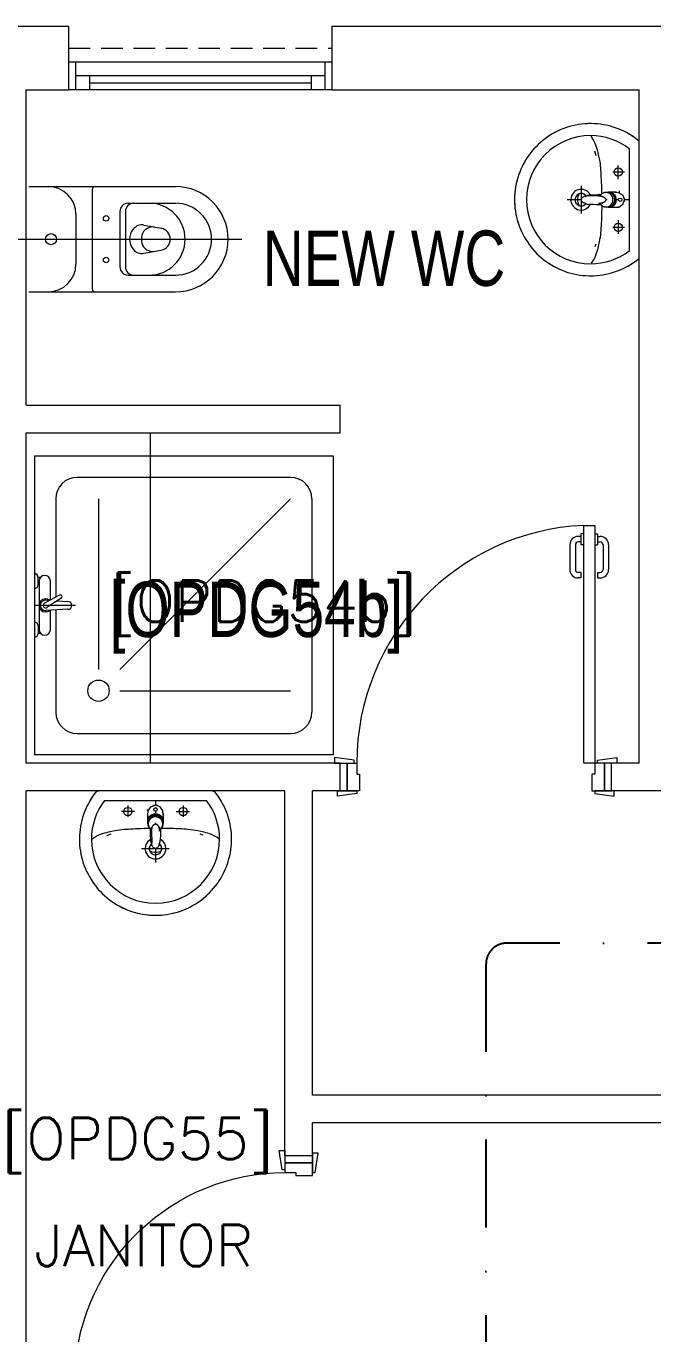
# Model space of a CAD drawing. Header units: inches. Extents: x -246178 to 57169, y -29325 to 19878.
# Drawn here: x 15618 to 17883, y 4076 to 8803 of the extents above; entities that cross this region are included whole.
import ezdxf

# ---------------------------------------------------------------- set-up
doc = ezdxf.new("R2010")
doc.units = ezdxf.units.IN
doc.header["$LTSCALE"] = 25
doc.header["$MEASUREMENT"] = 0
doc.linetypes.add('00-Ground Floor$0$HIDDEN2', pattern=[0.1875, 0.125, -0.0625])
doc.linetypes.add('DASHDOT', pattern=[25.4, 12.7, -6.35, 0, -6.35])
for name, color, linetype, lineweight in [('00-Ground Floor$0$72_EGR_BASE_TEXT', 252, 'Continuous', 5), ('00-Ground Floor$0$Aluminum', 251, 'Continuous', 5), ('00-Ground Floor$0$LOADING', 253, 'Continuous', 5), ('00-Ground Floor$0$P-SANR-FIXT', 6, 'Continuous', 18), ('00-Ground Floor$0$P-SANR-FIXT-1', 6, 'Continuous', 13), ('00-Ground Floor$0$Proj', 251, 'Continuous', 5), ('00-Ground Floor$0$SANIT', 250, 'Continuous', 5), ('00-Ground Floor$0$Walls', 251, 'Continuous', 5), ('00-Ground Floor$0$Wooden Joinery', 251, 'Continuous', 5), ('E-LITE-CLNG-CNDT', 6, 'DASHDOT', 35), ('F-ALRM-CLNG-CNDT', 51, 'DASHDOT', 25)]:
    doc.layers.add(name, color=color, linetype=linetype, lineweight=lineweight)
doc.layers.add('00-Ground Floor$0$Meubles', color=7, linetype='Continuous', lineweight=5, true_color=0xa6b1d3)
doc.styles.add('00-Ground Floor$0$SIMPLEX', font='SIMPLEX.shx', dxfattribs={"height": 150})
doc.styles.add('00-Ground Floor$0$X3G_ENTITY_2587F5', font='swisscl.ttf', dxfattribs={"height": 200})

# ---------------------------------------------------------------- blocks, each defined once
blk = doc.blocks.new('00-Ground Floor$0$A$C72370EFE')
at = {"layer": '00-Ground Floor$0$Wooden Joinery'}
for p, q in [((-0.01, -0.04), (-0.02, -0.04)), ((-0.01, -0.03), (-0.01, -0.07)), ((0, -0.03), (-0.01, -0.03)), ((0.04, -0.03), (0.05, -0.03)), ((0.05, -0.03), (0.05, -0.07)), ((0.05, -0.04), (0.06, -0.04)), ((-0.05, -0.07), (-0.05, -0.16)), ((-0.03, -0.07), (-0.03, -0.16)), ((-0.01, -0.06), (-0.02, -0.06)), ((0, -0.07), (-0.01, -0.07)), ((0.04, -0.07), (0.05, -0.07)), ((0.05, -0.06), (0.06, -0.06)), ((0.07, -0.07), (0.07, -0.16)), ((0.09, -0.07), (0.09, -0.16)), ((-0.01, -0.17), (-0.02, -0.17)), ((-0.01, -0.17), (-0.01, -0.19)), ((0.05, -0.17), (0.06, -0.17)), ((0.05, -0.17), (0.05, -0.19)), ((-0.01, -0.19), (-0.02, -0.19)), ((0.05, -0.19), (0.06, -0.19))]:
    blk.add_line(p, q, dxfattribs=at)
for centre, radius, start, end in [((-0.02, -0.07), 0.03, 90, 180), ((0.06, -0.07), 0.03, 0, 90), ((-0.02, -0.07), 0.01, 90, 180), ((0.06, -0.07), 0.01, 0, 90), ((-0.02, -0.16), 0.03, 180, 270), ((-0.02, -0.16), 0.01, 180, 270), ((0.06, -0.16), 0.01, 270, 0), ((0.06, -0.16), 0.03, 270, 0)]:
    blk.add_arc(centre, radius, start, end, dxfattribs=at)
blk = doc.blocks.new('00-Ground Floor$0$A$C5DAD61B4')
at = {"layer": '00-Ground Floor$0$Wooden Joinery'}
for points in [[(80, 959.1), (80, 969.1), (10, 979.1), (10, 959.1)], [(940, 959.1), (940, 969.1), (1010, 979.1), (1010, 959.1)], [(70, 859.1), (70, 849.1), (0, 839.1), (0, 859.1)], [(120, 859.1), (120, 0), (80, 0), (80, 859.1)], [(950, 859.1), (950, 849.1), (1020, 839.1), (1020, 859.1)]]:
    blk.add_lwpolyline(points, close=True, dxfattribs=at)
for points in [[(45, 859.1), (45, 959.1), (20, 959.1), (20, 859.1), (45, 859.1)], [(45, 859.1), (80, 859.1), (80, 899.1), (90, 899.1), (90, 959.1), (45, 959.1), (45, 859.1)], [(975, 859.1), (940, 859.1), (940, 899.1), (930, 899.1), (930, 959.1), (975, 959.1), (975, 859.1)], [(975, 859.1), (975, 959.1), (1000, 959.1), (1000, 859.1), (975, 859.1)]]:
    blk.add_lwpolyline(points, dxfattribs=at)
blk.add_arc((80, 859.1), 860, 272.666, 0, dxfattribs=at)
at = {"layer": '00-Ground Floor$0$Wooden Joinery', "xscale": 999.9999999998854, "yscale": 999.9999999998854, "zscale": 999.9999999998854, "rotation": 180}
blk.add_blockref('00-Ground Floor$0$A$C72370EFE', (120, 0), dxfattribs=at)
blk = doc.blocks.new('00-Ground Floor$0$A$C5FCA3E6B')
at = {"layer": '00-Ground Floor$0$Wooden Joinery'}
for points in [[(80, 858.9), (80, 868.9), (10, 878.9), (10, 858.9)], [(840, 858.9), (840, 868.9), (910, 878.9), (910, 858.9)], [(70, 758.9), (70, 748.9), (0, 738.9), (0, 758.9)], [(120, 758.9), (120, 0), (80, 0), (80, 758.9)], [(850, 758.9), (850, 748.9), (920, 738.9), (920, 758.9)]]:
    blk.add_lwpolyline(points, close=True, dxfattribs=at)
for points in [[(45, 758.9), (45, 858.9), (20, 858.9), (20, 758.9), (45, 758.9)], [(45, 758.9), (80, 758.9), (80, 798.9), (90, 798.9), (90, 858.9), (45, 858.9), (45, 758.9)], [(875, 758.9), (840, 758.9), (840, 798.9), (830, 798.9), (830, 858.9), (875, 858.9), (875, 758.9)], [(875, 758.9), (875, 858.9), (900, 858.9), (900, 758.9), (875, 758.9)]]:
    blk.add_lwpolyline(points, dxfattribs=at)
blk.add_arc((80, 758.9), 760, 273.0171, 0, dxfattribs=at)
at = {"layer": '00-Ground Floor$0$Wooden Joinery', "xscale": 999.9999999998854, "yscale": 999.9999999998854, "zscale": 999.9999999998854, "rotation": 180}
blk.add_blockref('00-Ground Floor$0$A$C72370EFE', (120, 0), dxfattribs=at)
blk = doc.blocks.new('00-Ground Floor$0$FP_138-161_A_00_GFL_-0_080_Einreichung_Grundrisse_100')
at = {"layer": '00-Ground Floor$0$P-SANR-FIXT'}
blk.add_line((-0.0044, -0.0019), (-0.0045, -0.0021), dxfattribs=at)
at = {"layer": '00-Ground Floor$0$P-SANR-FIXT', "flags": 128}
blk.add_lwpolyline([(-0.0057, -0.0037), (-0.0058, -0.0039), (-0.006, -0.004)], dxfattribs=at)
blk = doc.blocks.new('00-Ground Floor$0$FP_139-161_A_00_GFL_-0_080_Einreichung_Grundrisse_100')
at = {"layer": '00-Ground Floor$0$P-SANR-FIXT'}
blk.add_line((0.0045, -0.0022), (0.0044, -0.002), dxfattribs=at)
at = {"layer": '00-Ground Floor$0$P-SANR-FIXT', "flags": 128}
blk.add_lwpolyline([(0.006, -0.004), (0.0059, -0.0039), (0.0057, -0.0038)], dxfattribs=at)
blk = doc.blocks.new('00-Ground Floor$0$IS_Ceraplus_B8204_BIM_BG _1_ - B8204AA - CERAPLUS single lever basin mixer with pop-up waste-V137-161_A_00_GFL_-0_080_Einreichung_Grundrisse_100')
at = {"layer": '00-Ground Floor$0$P-SANR-FIXT-1'}
h = blk.add_hatch(dxfattribs=at)
h.set_pattern_fill('FP_26', color=256, style=0, pattern_type=2)
h.set_pattern_definition([(225, (0.009, 0), (0.010607, -0.010607), []), (315, (0.009, 0), (0.010607, 0.010607), [])])
h.paths.add_polyline_path([(0.0056, -0.002), (0.0058, -0.0024), (0.0058, -0.0021)])
h.paths.add_polyline_path([(0.007, -0.0039), (0.0088, -0.0045), (0.0084, -0.0043)])
at = {"layer": '00-Ground Floor$0$LOADING'}
for p, q in [((-0.028, 0), (-0.028, -0.0281)), ((-0.0274, -0.0337), (-0.0271, -0.0392)), ((-0.0262, -0.0282), (-0.0263, -0.0287)), ((0.0263, -0.0287), (0.0262, -0.0282)), ((0.0262, -0.0293), (0.0263, -0.0287)), ((0.0271, -0.0392), (0.0274, -0.0337)), ((0.028, -0.0281), (0.028, 0)), ((-0.0137, -0.0512), (-0.0129, -0.0517)), ((0.0124, -0.052), (0.0133, -0.0515)), ((0.014, -0.0647), (0.0133, -0.1077)), ((0.0185, -0.0618), (0.019, -0.0539)), ((0.019, -0.0539), (0.0188, -0.0561))]:
    blk.add_line(p, q, dxfattribs=at)
at = {"layer": '00-Ground Floor$0$LOADING', "flags": 128}
for points in [[(-0.0272, -0.0069), (-0.0266, 0.009), (-0.0165, 0.0236), (0, 0.0291)], [(0.0272, -0.0069), (0.0266, 0.009), (0.0165, 0.0236), (0, 0.0291)], [(-0.0271, -0.0393), (-0.027, -0.0403), (-0.0269, -0.0414), (-0.0267, -0.0424), (-0.0265, -0.0434), (-0.0262, -0.0444), (-0.0259, -0.0454), (-0.0255, -0.0464), (-0.0252, -0.0474), (-0.0247, -0.0484), (-0.0243, -0.0493), (-0.0238, -0.0502), (-0.0232, -0.0511), (-0.0226, -0.052), (-0.022, -0.0529), (-0.0214, -0.0537), (-0.0207, -0.0545), (-0.0199, -0.0553), (-0.0192, -0.0561), (-0.0184, -0.0568), (-0.0176, -0.0575), (-0.0173, -0.0577)], [(-0.0176, -0.0568), (-0.0224, -0.0513), (-0.0254, -0.0448), (-0.0264, -0.0376), (-0.0253, -0.0305), (-0.0222, -0.024), (-0.0172, -0.0186), (-0.0109, -0.0147), (-0.0037, -0.0127), (0.0037, -0.0127), (0.0109, -0.0147), (0.0172, -0.0186), (0.0222, -0.024), (0.0253, -0.0305), (0.0264, -0.0376), (0.0254, -0.0448), (0.0224, -0.0513), (0.0176, -0.0568)], [(0.0173, -0.0577), (0.0181, -0.057), (0.0189, -0.0563), (0.0197, -0.0556), (0.0204, -0.0548), (0.0211, -0.054), (0.0218, -0.0532), (0.0224, -0.0523), (0.023, -0.0514), (0.0236, -0.0505), (0.0241, -0.0496), (0.0246, -0.0487), (0.025, -0.0477), (0.0254, -0.0467), (0.0258, -0.0458), (0.0261, -0.0448), (0.0264, -0.0437), (0.0266, -0.0427), (0.0268, -0.0417), (0.027, -0.0407), (0.0271, -0.0396), (0.0271, -0.0393)], [(-0.019, -0.0539), (-0.0185, -0.0615), (-0.0185, -0.0618)], [(-0.0181, -0.0728), (-0.0177, -0.083), (-0.0172, -0.0938)], [(-0.0162, -0.0579), (-0.0156, -0.058), (-0.0151, -0.0581), (-0.0146, -0.0583), (-0.0142, -0.0586), (-0.0139, -0.0588), (-0.0138, -0.0591)], [(-0.0138, -0.0591), (-0.0139, -0.0612), (-0.014, -0.0633)], [(0.0138, -0.0591), (0.0139, -0.0588), (0.0142, -0.0586), (0.0146, -0.0583), (0.0151, -0.0581), (0.0156, -0.058), (0.0162, -0.0579)], [(0.014, -0.0633), (0.0139, -0.0612), (0.0138, -0.0591)], [(0.0171, -0.0578), (0.0174, -0.0575), (0.0176, -0.0568)], [(0.0172, -0.0938), (0.0177, -0.083), (0.0181, -0.0728)], [(0.0184, -0.0651), (0.0184, -0.0652), (0.0184, -0.0652), (0.0184, -0.0652), (0.0184, -0.0654), (0.0184, -0.0655)], [(-0.0129, -0.1142), (-0.0124, -0.1161), (-0.0118, -0.1179), (-0.0109, -0.1197), (-0.0098, -0.1214), (-0.0084, -0.123), (-0.0067, -0.1244), (-0.0047, -0.1255), (-0.0025, -0.1263), (0, -0.1266)], [(0, -0.1266), (0.0025, -0.1263), (0.0047, -0.1255), (0.0067, -0.1244), (0.0084, -0.123), (0.0098, -0.1214), (0.0109, -0.1197), (0.0118, -0.1179), (0.0124, -0.1161), (0.0129, -0.1142)]]:
    blk.add_lwpolyline(points, dxfattribs=at)
at = {"layer": '00-Ground Floor$0$LOADING'}
for centre, radius, start, end in [((0, 0.0135), 0.00603, 0, 180), ((0, 0.0135), 0.00603, 180, 0), ((-0.009, 0), 0.005, 300, 315), ((0.009, 0), 0.005, 225, 240)]:
    blk.add_arc(centre, radius, start, end, dxfattribs=at)
for centre, major_axis, start_param, end_param in [((0, -0.0281), (-0.028, 0), 4.712389, 6.47291), ((0, -0.0321), (0.0275, 0), 3.141823, 3.202701), ((0, -0.0321), (0.0275, 0), 3.239313, 3.439417), ((0, -0.0281), (0.028, 0), 3.371221, 3.483334), ((0, -0.0287), (0.0267, 0), 1.570796, 3.036556), ((0, -0.0287), (0.0263, 0), 2.625648, 2.791756), ((0, -0.0287), (-0.0263, 0), 4.712389, 5.759587), ((0, -0.0281), (0.028, 0), 6.093357, 7.853982), ((0, -0.0287), (0.0267, 0), 0.105099, 1.570796), ((0, -0.0287), (0.0262, 0), 0.523599, 1.570796), ((0, -0.0287), (0.0262, 0), 0.349919, 0.515945), ((0, -0.0287), (0.0267, 0), 6.059374, 6.108652), ((0, -0.0321), (0.0275, 0), 5.985527, 6.185455), ((0, -0.0281), (0.028, 0), 5.94107, 6.05344), ((0, -0.0321), (0.0275, 0), 6.222066, 6.282955), ((0, -0.0312), (0.0248, 0), 4.111947, 4.191073), ((0, -0.0281), (0.028, 0), 4.202431, 4.259552), ((0, -0.0287), (0.0263, 0), 4.169225, 4.2325), ((0, -0.0281), (0.028, 0), 5.172057, 5.222265)]:
    blk.add_ellipse(centre, major_axis=major_axis, ratio=0.961262, start_param=start_param, end_param=end_param, dxfattribs=at)
for points, knots in [([(-0.0215, -0.0162), (-0.0216, -0.0163), (-0.0219, -0.0167), (-0.0227, -0.0177), (-0.0238, -0.0192), (-0.0249, -0.0211), (-0.0258, -0.0231), (-0.0266, -0.0253), (-0.0273, -0.0282), (-0.0275, -0.0305), (-0.0275, -0.0321)], [0.7859035, 0.7859035, 0.7859035, 0.7859035, 0.7916667, 0.8055556, 0.8333333, 0.8611111, 0.8888889, 0.9166667, 0.9444444, 1, 1, 1, 1]), ([(0.021, -0.0157), (0.0208, -0.0154), (0.0203, -0.0149), (0.0192, -0.0139), (0.0177, -0.0127), (0.0161, -0.0117), (0.0148, -0.0109), (0.0138, -0.0104), (0.0127, -0.0099), (0.0113, -0.0093), (0.0087, -0.0084), (0.0048, -0.0075), (0, -0.0071), (-0.0048, -0.0075), (-0.0087, -0.0084), (-0.0113, -0.0093), (-0.0127, -0.0099), (-0.0138, -0.0104), (-0.0148, -0.0109), (-0.0161, -0.0117), (-0.0177, -0.0127), (-0.0191, -0.0139), (-0.0202, -0.0149), (-0.0208, -0.0154), (-0.021, -0.0157)], [0.2222222, 0.2222222, 0.2222222, 0.2222222, 0.2361111, 0.25, 0.2777778, 0.3055556, 0.3194444, 0.3333333, 0.3472222, 0.3611111, 0.3888889, 0.4444444, 0.5, 0.5555556, 0.6111111, 0.6388889, 0.6527778, 0.6666667, 0.6805556, 0.6944444, 0.7222222, 0.75, 0.7638889, 0.7777778, 0.7777778, 0.7777778, 0.7777778]), ([(0, -0.0378), (-0.0005, -0.038), (-0.0012, -0.0384), (-0.0021, -0.0389), (-0.0028, -0.0393), (-0.0035, -0.0397), (-0.0042, -0.04), (-0.0049, -0.0405), (-0.0055, -0.0409), (-0.0061, -0.0414), (-0.0067, -0.0419), (-0.0072, -0.0424), (-0.0078, -0.0429), (-0.0083, -0.0435), (-0.0088, -0.0441), (-0.0092, -0.0446), (-0.0096, -0.0452), (-0.01, -0.0459), (-0.0103, -0.0466), (-0.0105, -0.0472), (-0.0107, -0.0477), (-0.0108, -0.0481), (-0.0109, -0.0484), (-0.0111, -0.0489), (-0.0114, -0.0497), (-0.0118, -0.0509), (-0.0122, -0.0521), (-0.0124, -0.053), (-0.0126, -0.0537), (-0.0128, -0.0544), (-0.0129, -0.0552), (-0.0131, -0.0559), (-0.0132, -0.0566), (-0.0134, -0.0572), (-0.0136, -0.0581), (-0.0137, -0.0587), (-0.0138, -0.0591)], [0, 0, 0, 0, 0.055556, 0.083333, 0.111111, 0.138889, 0.166667, 0.194444, 0.222222, 0.25, 0.277778, 0.305556, 0.333333, 0.361111, 0.388889, 0.416667, 0.444444, 0.472222, 0.5, 0.527778, 0.541667, 0.555556, 0.569444, 0.583333, 0.611111, 0.666667, 0.722222, 0.75, 0.777778, 0.805556, 0.833333, 0.861111, 0.888889, 0.916667, 0.944444, 1, 1, 1, 1]), ([(0, -0.0357), (-0.0006, -0.0357), (-0.0013, -0.0357), (-0.002, -0.0357), (-0.0022, -0.0357)], [0, 0, 0, 0, 0.1, 0.1298359, 0.1298359, 0.1298359, 0.1298359]), ([(0.0022, -0.0357), (0.002, -0.0357), (0.0013, -0.0357), (0.0006, -0.0357), (0, -0.0357)], [0.8701578, 0.8701578, 0.8701578, 0.8701578, 0.9, 1, 1, 1, 1]), ([(0.0138, -0.0591), (0.0137, -0.0587), (0.0136, -0.0581), (0.0134, -0.0572), (0.0132, -0.0566), (0.0131, -0.0559), (0.0129, -0.0552), (0.0128, -0.0544), (0.0126, -0.0537), (0.0124, -0.053), (0.0122, -0.0521), (0.0118, -0.0509), (0.0114, -0.0497), (0.0111, -0.0489), (0.0109, -0.0484), (0.0108, -0.0481), (0.0107, -0.0477), (0.0105, -0.0472), (0.0103, -0.0466), (0.01, -0.0459), (0.0096, -0.0452), (0.0092, -0.0446), (0.0088, -0.0441), (0.0083, -0.0435), (0.0078, -0.0429), (0.0072, -0.0424), (0.0067, -0.0419), (0.0061, -0.0414), (0.0055, -0.0409), (0.0049, -0.0405), (0.0042, -0.04), (0.0035, -0.0397), (0.0028, -0.0393), (0.0021, -0.0389), (0.0012, -0.0384), (0.0005, -0.038), (0, -0.0378)], [0, 0, 0, 0, 0.055556, 0.083333, 0.111111, 0.138889, 0.166667, 0.194444, 0.222222, 0.25, 0.277778, 0.333333, 0.388889, 0.416667, 0.430556, 0.444444, 0.458333, 0.472222, 0.5, 0.527778, 0.555556, 0.583333, 0.611111, 0.638889, 0.666667, 0.694444, 0.722222, 0.75, 0.777778, 0.805556, 0.833333, 0.861111, 0.888889, 0.916667, 0.944444, 1, 1, 1, 1]), ([(0.0275, -0.0321), (0.0275, -0.0305), (0.0273, -0.0282), (0.0266, -0.0253), (0.0258, -0.0231), (0.0249, -0.0211), (0.0238, -0.0192), (0.0227, -0.0177), (0.0219, -0.0167), (0.0216, -0.0163), (0.0215, -0.0162)], [0, 0, 0, 0, 0.0555556, 0.0833333, 0.1111111, 0.1388889, 0.1666667, 0.1944444, 0.2083333, 0.2142181, 0.2142181, 0.2142181, 0.2142181]), ([(-0.0188, -0.0538), (-0.0188, -0.0547), (-0.0186, -0.0582), (-0.0185, -0.0619), (-0.0184, -0.0646)], [0.6724021, 0.6724021, 0.6724021, 0.6724021, 0.75, 1, 1, 1, 1]), ([(-0.0162, -0.0579), (-0.0162, -0.0578), (-0.0163, -0.0578), (-0.0165, -0.0577), (-0.0166, -0.0575), (-0.0167, -0.0574), (-0.0169, -0.0573), (-0.017, -0.0572), (-0.0172, -0.0571), (-0.0173, -0.057), (-0.0175, -0.0569), (-0.0176, -0.0568)], [0, 0, 0, 0, 0.1, 0.2, 0.3, 0.4, 0.5, 0.6, 0.7, 0.8, 1, 1, 1, 1]), ([(-0.0148, -0.0587), (-0.015, -0.0586), (-0.0159, -0.0583), (-0.0167, -0.058), (-0.0172, -0.0578)], [0.8, 0.8, 0.8, 0.8, 0.85, 1, 1, 1, 1]), ([(0.0141, -0.0613), (0.0141, -0.0611), (0.0143, -0.0608), (0.0145, -0.0604), (0.0148, -0.06), (0.0151, -0.0596), (0.0153, -0.0594), (0.0155, -0.0592), (0.0156, -0.059), (0.0158, -0.0588), (0.016, -0.0587), (0.0163, -0.0585), (0.0165, -0.0583), (0.0166, -0.0582)], [0.3333333, 0.3333333, 0.3333333, 0.3333333, 0.4166667, 0.5, 0.5833333, 0.6666667, 0.7083333, 0.75, 0.7916667, 0.8333333, 0.875, 0.9166667, 1, 1, 1, 1]), ([(0.0176, -0.0568), (0.0175, -0.0569), (0.0173, -0.057), (0.0172, -0.0571), (0.017, -0.0572), (0.0169, -0.0573), (0.0167, -0.0574), (0.0166, -0.0575), (0.0165, -0.0577), (0.0163, -0.0578), (0.0162, -0.0578), (0.0162, -0.0579)], [0, 0, 0, 0, 0.2, 0.3, 0.4, 0.5, 0.6, 0.7, 0.8, 0.9, 1, 1, 1, 1]), ([(0.0184, -0.0646), (0.0185, -0.0619), (0.0186, -0.0582), (0.0188, -0.0547), (0.0188, -0.0538)], [0, 0, 0, 0, 0.25, 0.3275586, 0.3275586, 0.3275586, 0.3275586]), ([(-0.0131, -0.1116), (-0.0132, -0.1115), (-0.0135, -0.1109), (-0.0141, -0.1099), (-0.0147, -0.1086), (-0.0153, -0.1072), (-0.0159, -0.1053), (-0.0167, -0.1021), (-0.0171, -0.0992), (-0.0171, -0.0973)], [0.4856715, 0.4856715, 0.4856715, 0.4856715, 0.5, 0.55, 0.6, 0.65, 0.7, 0.8, 1, 1, 1, 1]), ([(-0.0132, -0.1091), (-0.0132, -0.1096), (-0.0132, -0.1103), (-0.0132, -0.1111), (-0.0132, -0.1115), (-0.0132, -0.1118), (-0.0131, -0.1122), (-0.0131, -0.1125), (-0.0131, -0.1128), (-0.0131, -0.1131), (-0.013, -0.1134), (-0.013, -0.1138), (-0.0129, -0.1141), (-0.0129, -0.1142)], [0.2, 0.2, 0.2, 0.2, 0.4, 0.5, 0.55, 0.6, 0.65, 0.7, 0.75, 0.8, 0.85, 0.9, 1, 1, 1, 1]), ([(0.0129, -0.1142), (0.0129, -0.1141), (0.013, -0.1138), (0.013, -0.1134), (0.0131, -0.1131), (0.0131, -0.1128), (0.0131, -0.1125), (0.0131, -0.1122), (0.0132, -0.1118), (0.0132, -0.1115), (0.0132, -0.1111), (0.0132, -0.1103), (0.0132, -0.1096), (0.0132, -0.1091)], [0, 0, 0, 0, 0.1, 0.15, 0.2, 0.25, 0.3, 0.35, 0.4, 0.45, 0.5, 0.6, 0.8, 0.8, 0.8, 0.8]), ([(0.0131, -0.1116), (0.0133, -0.1113), (0.0137, -0.1106), (0.0142, -0.1096), (0.0147, -0.1084), (0.0153, -0.1072), (0.0159, -0.1053), (0.0167, -0.1021), (0.0171, -0.0992), (0.0171, -0.0973)], [-0.5143371, -0.5143371, -0.5143371, -0.5143371, -0.475, -0.4375, -0.4, -0.35, -0.3, -0.2, 0, 0, 0, 0])]:
    blk.add_open_spline(points, degree=3, knots=knots, dxfattribs=at)
for points in [[(-0.0184, -0.0646), (-0.0183, -0.0659), (-0.0182, -0.0684), (-0.0181, -0.0709), (-0.0181, -0.0721)], [(-0.0172, -0.0578), (-0.0171, -0.0578), (-0.0169, -0.058), (-0.0167, -0.0581), (-0.0166, -0.0582)], [(-0.0172, -0.0938), (-0.0172, -0.0944), (-0.0172, -0.0956), (-0.0171, -0.0967), (-0.0171, -0.0973)], [(-0.0162, -0.0579), (-0.0162, -0.0579), (-0.0164, -0.0581), (-0.0165, -0.0582), (-0.0166, -0.0583), (-0.0166, -0.0582), (-0.0166, -0.0582)], [(-0.0166, -0.0582), (-0.0163, -0.0585), (-0.0156, -0.059), (-0.0148, -0.0599), (-0.0142, -0.0609), (-0.0139, -0.0617), (-0.0138, -0.0621)], [(-0.014, -0.0633), (-0.014, -0.0633), (-0.014, -0.0633), (-0.014, -0.0633)], [(-0.014, -0.0646), (-0.014, -0.0644), (-0.014, -0.064), (-0.014, -0.0635), (-0.014, -0.0633)], [(0.014, -0.0633), (0.014, -0.0633), (0.014, -0.0633), (0.014, -0.0633)], [(0.014, -0.0633), (0.014, -0.0635), (0.014, -0.064), (0.014, -0.0644), (0.014, -0.0647)], [(0.0172, -0.0578), (0.0168, -0.0579), (0.0158, -0.0583), (0.0147, -0.0587), (0.0141, -0.059)], [(0.0166, -0.0582), (0.0166, -0.0582), (0.0166, -0.0583), (0.0165, -0.0582), (0.0164, -0.0581), (0.0162, -0.0579), (0.0162, -0.0579)], [(0.0166, -0.0582), (0.0167, -0.0582), (0.0168, -0.0581), (0.0169, -0.058), (0.0169, -0.058)], [(0.0169, -0.058), (0.017, -0.0579), (0.0171, -0.0579), (0.0171, -0.0578)], [(0.0171, -0.0973), (0.0171, -0.0967), (0.0172, -0.0956), (0.0172, -0.0944), (0.0172, -0.0938)], [(0.0181, -0.0721), (0.0181, -0.0709), (0.0182, -0.0684), (0.0183, -0.0659), (0.0184, -0.0646)]]:
    blk.add_open_spline(points, degree=3, dxfattribs=at)
for name in ['00-Ground Floor$0$FP_138-161_A_00_GFL_-0_080_Einreichung_Grundrisse_100', '00-Ground Floor$0$FP_139-161_A_00_GFL_-0_080_Einreichung_Grundrisse_100']:
    blk.add_blockref(name, (0, 0), dxfattribs=at)
blk = doc.blocks.new('00-Ground Floor$0$_100_WB_KER_REN_55x45x18 - _100_WB_KER_REN_55x45x18-V63-161_A_00_GFL_-0_080_Einreichung_Grundrisse_100')
at = {"layer": '00-Ground Floor$0$LOADING'}
for p, q in [((-0.2075, 0.225), (-0.2075, 0.2227)), ((0.2074, 0.225), (-0.2074, 0.225)), ((-0.1855, 0.1899), (0.1855, 0.1899)), ((0, 0.1899), (0, 0.1724)), ((0.2075, 0.2227), (0.2075, 0.225)), ((-0.0744, 0.15), (-0.1234, 0.15)), ((-0.1, 0.172), (-0.1, 0.1303)), ((-0.0259, 0.155), (-0.0315, 0.155)), ((0, 0.1656), (0, 0.1628)), ((0, 0.1509), (0, 0.1454)), ((0, 0.1422), (0, 0.1399)), ((0.026, 0.155), (0.0248, 0.155)), ((0.0744, 0.15), (0.1234, 0.15)), ((0.1, 0.172), (0.1, 0.1303)), ((-0.1763, 0.0637), (-0.1598, 0.0692)), ((0.1605, 0.0691), (0.1707, 0.0656)), ((-0.05, 0.0161), (0.05, 0.0161)), ((0, 0.0168), (0, -0.0348))]:
    blk.add_line(p, q, dxfattribs=at)
at = {"layer": '00-Ground Floor$0$LOADING', "flags": 128}
for points in [[(-0.2121, 0.225), (-0.219, 0.2164), (-0.2254, 0.2075), (-0.2316, 0.1983), (-0.2373, 0.189), (-0.2427, 0.1794), (-0.2476, 0.1696), (-0.2522, 0.1596), (-0.2564, 0.1494), (-0.2602, 0.1391), (-0.2635, 0.1286), (-0.2665, 0.118), (-0.269, 0.1073), (-0.271, 0.0965), (-0.2727, 0.0856), (-0.2739, 0.0747), (-0.2747, 0.0637), (-0.275, 0.0527), (-0.275, 0.05)], [(0.275, 0.05), (0.2748, 0.061), (0.2741, 0.072), (0.273, 0.0829), (0.2715, 0.0938), (0.2695, 0.1046), (0.2671, 0.1154), (0.2643, 0.126), (0.261, 0.1365), (0.2574, 0.1469), (0.2533, 0.1571), (0.2488, 0.1671), (0.2439, 0.177), (0.2387, 0.1866), (0.233, 0.1961), (0.227, 0.2053), (0.2206, 0.2142), (0.2138, 0.2229), (0.2121, 0.225)], [(-0.275, 0.05), (-0.2748, 0.039), (-0.2741, 0.028), (-0.273, 0.0171), (-0.2715, 0.0062), (-0.2695, -0.0046), (-0.2671, -0.0154), (-0.2643, -0.026), (-0.261, -0.0365), (-0.2574, -0.0469), (-0.2533, -0.0571), (-0.2488, -0.0671), (-0.2439, -0.077), (-0.2387, -0.0866), (-0.233, -0.0961), (-0.227, -0.1053), (-0.2206, -0.1142), (-0.2138, -0.1229), (-0.2067, -0.1313), (-0.1993, -0.1395), (-0.1916, -0.1473), (-0.1836, -0.1548), (-0.1752, -0.162), (-0.1666, -0.1688), (-0.1577, -0.1753), (-0.1486, -0.1814), (-0.1392, -0.1872), (-0.1296, -0.1925), (-0.1198, -0.1975), (-0.1098, -0.2021), (-0.0996, -0.2063), (-0.0893, -0.2101), (-0.0788, -0.2135), (-0.0682, -0.2164), (-0.0575, -0.2189), (-0.0467, -0.221), (-0.0359, -0.2227), (-0.0249, -0.2239), (-0.014, -0.2246), (-0.003, -0.225), (0.008, -0.2249), (0.019, -0.2243), (0.03, -0.2234), (0.0409, -0.2219), (0.0517, -0.2201), (0.0625, -0.2178), (0.0731, -0.2151), (0.0837, -0.212), (0.0941, -0.2084), (0.1043, -0.2044), (0.1144, -0.2001), (0.1243, -0.1953), (0.1341, -0.1901), (0.1436, -0.1846), (0.1528, -0.1786), (0.1618, -0.1723), (0.1706, -0.1657), (0.1791, -0.1587), (0.1873, -0.1514), (0.1952, -0.1437), (0.2028, -0.1358), (0.21, -0.1275), (0.217, -0.119), (0.2236, -0.1101), (0.2298, -0.1011), (0.2356, -0.0918), (0.2411, -0.0822), (0.2462, -0.0725), (0.2509, -0.0625), (0.2552, -0.0524), (0.2591, -0.0421), (0.2626, -0.0317), (0.2656, -0.0211), (0.2683, -0.0104), (0.2705, 0.0003), (0.2722, 0.0112), (0.2736, 0.0221), (0.2745, 0.0331), (0.2749, 0.0441), (0.275, 0.05)]]:
    blk.add_lwpolyline(points, dxfattribs=at)
at = {"layer": '00-Ground Floor$0$LOADING'}
for centre in [(-0.1, 0.15), (0.1, 0.15)]:
    blk.add_circle(centre, 0.015, dxfattribs=at)
for centre, radius, start, end in [((0, 0.05), 0.275, 145.9324, 150.3591), ((0, 0.05), 0.2315, 142.8209, 180), ((0, 0.05), 0.275, 140.4788, 141.2381), ((0, 0.05), 0.2315, 0, 37.1791), ((0, 0.05), 0.275, 38.7619, 39.5212), ((0, 0.05), 0.275, 29.6409, 34.0676), ((0, 0.155), 0.0175, 54.0899, 125.9101), ((0, 0.155), 0.0175, 68.869, 83.8798), ((0, 0.155), 0.0175, 251.9463, 258.2346), ((0, 0.05), 0.275, 180, 183.6225), ((0, 0.05), 0.2315, 180, 0), ((0, 0.0161), 0.0375, 117.1305, 0), ((0, 0.0161), 0.0375, 0, 61.4146), ((0, 0.0161), 0.0225, 129.5025, 0), ((0, 0.0161), 0.0225, 180, 193.3417), ((0, 0.0161), 0.0225, 197.0466, 201.508), ((0, 0.0161), 0.0225, 156.725, 162.0134), ((0, 0.05), 0.047, 243.4433, 296.5567), ((0, 0.0161), 0.0225, 138.0808, 143.3939), ((0, 0.0161), 0.0225, 0, 51.4286), ((0, 0.0161), 0.0225, 36.616, 41.9265), ((0, 0.0161), 0.0225, 17.9887, 23.276), ((0, 0.0161), 0.0225, 338.492, 342.9534), ((0, 0.0161), 0.0225, 346.6583, 0), ((0, 0.05), 0.275, 240, 245.6589), ((0, 0.05), 0.275, 307.6689, 312), ((0, 0.05), 0.275, 252, 257.5535), ((0, 0.05), 0.275, 264, 276), ((0, 0.05), 0.275, 282.9241, 288)]:
    blk.add_arc(centre, radius, start, end, dxfattribs=at)
for points, knots in [([(-0.2074, 0.225), (-0.2078, 0.225), (-0.2086, 0.225), (-0.2095, 0.225), (-0.2102, 0.225), (-0.2106, 0.225), (-0.2109, 0.225), (-0.2111, 0.225), (-0.2114, 0.225), (-0.2116, 0.225), (-0.2118, 0.225), (-0.2119, 0.225), (-0.2119, 0.225)], [-1, -1, -1, -1, -0.8333333, -0.6666667, -0.5833333, -0.5, -0.4583333, -0.4166667, -0.3333333, -0.2916667, -0.25, -0.1666667, -0.1666667, -0.1666667, -0.1666667]), ([(0.2119, 0.225), (0.2119, 0.225), (0.2118, 0.225), (0.2116, 0.225), (0.2114, 0.225), (0.2111, 0.225), (0.2109, 0.225), (0.2106, 0.225), (0.2102, 0.225), (0.2095, 0.225), (0.2086, 0.225), (0.2078, 0.225), (0.2074, 0.225)], [-0.8333333, -0.8333333, -0.8333333, -0.8333333, -0.75, -0.7083333, -0.6666667, -0.5833333, -0.5416667, -0.5, -0.4166667, -0.3333333, -0.1666667, 0, 0, 0, 0]), ([(-0.0037, 0.1721), (-0.0046, 0.1719), (-0.0064, 0.1714), (-0.0081, 0.1705), (-0.009, 0.17)], [0.5653198, 0.5653198, 0.5653198, 0.5653198, 0.6111111, 0.6666667, 0.6666667, 0.6666667, 0.6666667]), ([(0.009, 0.17), (0.0086, 0.1703), (0.0077, 0.1708), (0.0059, 0.1715), (0.0046, 0.1719), (0.0037, 0.1721)], [0.3333333, 0.3333333, 0.3333333, 0.3333333, 0.3611111, 0.3888889, 0.4346482, 0.4346482, 0.4346482, 0.4346482]), ([(-0.2294, 0.0509), (-0.2103, 0.066), (-0.1431, 0.0839), (-0.1084, 0.0863), (-0.0496, 0.0893), (-0.0206, 0.0899)], [0.0392191, 0.0392191, 0.0392191, 0.0392191, 0.1715289, 0.4228457, 0.6475389, 0.6475389, 0.6475389, 0.6475389]), ([(0.0209, 0.0903), (0.0512, 0.0901), (0.1113, 0.0879), (0.1514, 0.0828), (0.2115, 0.0665), (0.2292, 0.052)], [0.7533082, 0.7533082, 0.7533082, 0.7533082, 0.9865548, 1.235629, 1.3638988, 1.3638988, 1.3638988, 1.3638988]), ([(-0.0141, 0.0337), (-0.0162, 0.0319), (-0.0207, 0.0267), (-0.0225, 0.02), (-0.0225, 0.0161)], [0.7144203, 0.7144203, 0.7144203, 0.7144203, 0.8333333, 1, 1, 1, 1]), ([(0.0225, 0.0161), (0.0225, 0.0187), (0.0216, 0.0239), (0.0182, 0.0298), (0.0152, 0.0327), (0.0141, 0.0337)], [0, 0, 0, 0, 0.1111111, 0.2222222, 0.285568, 0.285568, 0.285568, 0.285568])]:
    blk.add_open_spline(points, degree=3, knots=knots, dxfattribs=at)
for points in [[(-0.2075, 0.2227), (-0.2075, 0.2231), (-0.2075, 0.2235), (-0.2075, 0.2239)], [(-0.1852, 0.1899), (-0.1853, 0.1899), (-0.1854, 0.1899), (-0.1855, 0.1899)], [(0.1855, 0.1899), (0.1854, 0.1899), (0.1853, 0.1899), (0.1852, 0.1899)], [(0.2075, 0.2239), (0.2075, 0.2235), (0.2075, 0.2231), (0.2075, 0.2227)], [(-0.0009, 0.1725), (-0.0013, 0.1725), (-0.0018, 0.1724), (-0.0022, 0.1724)], [(0.0022, 0.1724), (0.0018, 0.1724), (0.0013, 0.1725), (0.0009, 0.1725)], [(-0.0225, 0.0161), (-0.0225, 0.0147), (-0.0222, 0.012), (-0.0215, 0.0093), (-0.021, 0.008)], [(0.021, 0.008), (0.0215, 0.0093), (0.0222, 0.012), (0.0225, 0.0147), (0.0225, 0.0161)]]:
    blk.add_open_spline(points, degree=3, dxfattribs=at)
at = {"layer": '00-Ground Floor$0$LOADING', "xscale": -1, "rotation": 5.088887490341627e-12}
blk.add_blockref('00-Ground Floor$0$IS_Ceraplus_B8204_BIM_BG _1_ - B8204AA - CERAPLUS single lever basin mixer with pop-up waste-V137-161_A_00_GFL_-0_080_Einreichung_Grundrisse_100', (0, 0.1434), dxfattribs=at)
blk = doc.blocks.new('00-Ground Floor')
at = {"layer": '00-Ground Floor$0$Aluminum'}
for p, q in [((16722.8, 8672.6, 0), (15771.5, 8672.6, 0)), ((15796.5, 8672.6, 0), (15796.5, 8572.6, 0)), ((16697.8, 8672.6, 0), (16697.8, 8572.6, 0)), ((16697.8, 8622.6, 0), (15796.5, 8622.6, 0)), ((15846.5, 8622.6, 0), (15846.5, 8572.6, 0)), ((16647.8, 8622.6, 0), (16647.8, 8572.6, 0)), ((16722.8, 8572.6, 0), (15771.5, 8572.6, 0)), ((15846.5, 8597.6, 0), (16647.8, 8597.6, 0))]:
    blk.add_line(p, q, dxfattribs=at)
at = {"layer": '00-Ground Floor$0$LOADING'}
for p, q in [((17832.9, 7967.9, 0), (17832.9, 8382.8, 0)), ((17671.7, 8351.6, 0), (17677.2, 8335.1, 0)), ((17797.8, 8360.9, 0), (17797.8, 7989.8, 0)), ((17779.9, 8275.3, 0), (17738.2, 8275.3, 0)), ((17757.9, 8249.7, 0), (17757.9, 8298.7, 0)), ((17624, 8225.3, 0), (17624, 8125.3, 0)), ((17762.9, 8201.2, 0), (17762.9, 8206.8, 0)), ((17624.7, 8175.3, 0), (17573.1, 8175.3, 0)), ((17750.1, 8175.3, 0), (17747.9, 8175.3, 0)), ((17758.9, 8175.3, 0), (17753.4, 8175.3, 0)), ((17762.9, 8149.3, 0), (17762.9, 8150.5, 0)), ((17773.5, 8175.3, 0), (17770.7, 8175.3, 0)), ((17797.8, 8175.3, 0), (17780.3, 8175.3, 0)), ((17757.9, 8100.9, 0), (17757.9, 8051.9, 0)), ((17779.9, 8075.3, 0), (17738.2, 8075.3, 0)), ((17677, 8014.9, 0), (17673.6, 8004.6, 0))]:
    blk.add_line(p, q, dxfattribs=at)
at = {"layer": '00-Ground Floor$0$LOADING', "elevation": 0, "flags": 128}
for points in [[(17657.9, 8450.3), (17646.9, 8450.1), (17636, 8449.4), (17625, 8448.3), (17614.1, 8446.8), (17603.3, 8444.8), (17592.6, 8442.4), (17581.9, 8439.6), (17571.4, 8436.4), (17561.1, 8432.7), (17550.8, 8428.6), (17540.8, 8424.1), (17530.9, 8419.2), (17521.3, 8414), (17511.9, 8408.3), (17502.7, 8402.3), (17493.7, 8395.9), (17485, 8389.1), (17476.6, 8382.1), (17468.5, 8374.6), (17460.7, 8366.9), (17453.2, 8358.9), (17446, 8350.5), (17439.1, 8341.9), (17432.7, 8333), (17426.5, 8323.9), (17420.8, 8314.5), (17415.4, 8304.9), (17410.4, 8295.1), (17405.8, 8285.1), (17401.6, 8275), (17397.8, 8264.6), (17394.5, 8254.2), (17391.5, 8243.6), (17389, 8232.9), (17386.9, 8222.1), (17385.3, 8211.2), (17384.1, 8200.2), (17383.3, 8189.3), (17382.9, 8178.3), (17383, 8167.3), (17383.6, 8156.3), (17384.6, 8145.3), (17386, 8134.4), (17387.8, 8123.6), (17390.1, 8112.8), (17392.8, 8102.2), (17396, 8091.6), (17399.5, 8081.2), (17403.5, 8071), (17407.9, 8060.9), (17412.6, 8051), (17417.8, 8041.3), (17423.4, 8031.8), (17429.3, 8022.5), (17435.6, 8013.5), (17442.2, 8004.7), (17449.2, 7996.2), (17456.6, 7988), (17464.2, 7980.1), (17472.2, 7972.5), (17480.4, 7965.3), (17489, 7958.3), (17497.8, 7951.8), (17506.9, 7945.5), (17516.2, 7939.7), (17525.7, 7934.2), (17535.5, 7929.1), (17545.4, 7924.4), (17555.5, 7920.1), (17565.8, 7916.2), (17576.2, 7912.7), (17586.8, 7909.7), (17597.5, 7907), (17608.3, 7904.8), (17619.1, 7903.1), (17630, 7901.7), (17641, 7900.8), (17652, 7900.4), (17657.9, 7900.3)], [(17832.9, 8387.4), (17824.3, 8394.3), (17815.4, 8400.8), (17806.3, 8406.9), (17796.9, 8412.6), (17787.3, 8418), (17777.5, 8423), (17767.5, 8427.5), (17757.3, 8431.7), (17747, 8435.5), (17736.5, 8438.8), (17725.9, 8441.8), (17715.2, 8444.3), (17704.4, 8446.4), (17693.5, 8448), (17682.6, 8449.2), (17671.6, 8450), (17660.6, 8450.3), (17657.9, 8450.3)], [(17657.9, 7900.3), (17668.9, 7900.5), (17679.9, 7901.2), (17690.8, 7902.3), (17701.7, 7903.8), (17712.6, 7905.8), (17723.3, 7908.2), (17733.9, 7911), (17744.4, 7914.3), (17754.8, 7917.9), (17765, 7922), (17775.1, 7926.5), (17784.9, 7931.4), (17794.6, 7936.7), (17804, 7942.3), (17813.2, 7948.3), (17822.2, 7954.7), (17830.8, 7961.5), (17832.9, 7963.2)]]:
    blk.add_lwpolyline(points, dxfattribs=at)
at = {"layer": '00-Ground Floor$0$LOADING'}
for centre in [(17757.9, 8275.3, 0), (17757.9, 8075.3, 0)]:
    blk.add_circle(centre, 15, dxfattribs=at)
for centre, radius, start, end in [((17657.9, 8175.3, 0), 275, 90, 93.6225), ((17657.9, 8175.3, 0), 275, 55.9324, 60.3591), ((17657.9, 8175.3, 0), 231.5, 90, 270), ((17657.9, 8175.3, 0), 231.5, 52.8209, 90), ((17657.9, 8175.3, 0), 275, 150, 155.6589), ((17657.9, 8175.3, 0), 275, 162, 167.5535), ((17657.9, 8175.3, 0), 275, 174, 186), ((17624, 8175.3, 0), 37.5, 27.1305, 270), ((17624, 8175.3, 0), 22.5, 39.5025, 270), ((17657.9, 8175.3, 0), 47, 153.4433, 206.5567), ((17624, 8175.3, 0), 22.5, 107.0466, 111.508), ((17624, 8175.3, 0), 22.5, 90, 103.3417), ((17624, 8175.3, 0), 22.5, 66.725, 72.0134), ((17624, 8175.3, 0), 22.5, 48.0808, 53.3939), ((17762.9, 8175.3, 0), 17.5, 161.9463, 168.2346), ((17762.9, 8175.3, 0), 17.5, 324.0899, 35.9101), ((17624, 8175.3, 0), 22.5, 248.492, 252.9534), ((17624, 8175.3, 0), 22.5, 256.6583, 270), ((17624, 8175.3, 0), 22.5, 270, 321.4286), ((17624, 8175.3, 0), 37.5, 270, 331.4146), ((17624, 8175.3, 0), 22.5, 287.9887, 293.276), ((17624, 8175.3, 0), 22.5, 306.616, 311.9265), ((17762.9, 8175.3, 0), 17.5, 338.869, 353.8798), ((17657.9, 8175.3, 0), 275, 192.9241, 198), ((17657.9, 8175.3, 0), 275, 217.6689, 222), ((17657.9, 8175.3, 0), 231.5, 270, 307.1791), ((17657.9, 8175.3, 0), 275, 299.6409, 304.0676)]:
    blk.add_arc(centre, radius, start, end, dxfattribs=at)
for points, knots in [([(17658.8, 8404.7, 0), (17673.9, 8385.6, 0), (17691.8, 8318.4, 0), (17694.2, 8283.7, 0), (17697.2, 8225, 0), (17697.8, 8195.9, 0)], [0.0392191, 0.0392191, 0.0392191, 0.0392191, 0.1715289, 0.4228457, 0.6475389, 0.6475389, 0.6475389, 0.6475389]), ([(17641.6, 8189.4, 0), (17639.8, 8191.6, 0), (17634.6, 8196, 0), (17627.9, 8197.8, 0), (17624, 8197.8, 0)], [0.7144203, 0.7144203, 0.7144203, 0.7144203, 0.8333333, 1, 1, 1, 1]), ([(17780, 8179, 0), (17779.8, 8179.9, 0), (17779.3, 8181.7, 0), (17778.4, 8183.5, 0), (17777.9, 8184.4, 0)], [0.5653198, 0.5653198, 0.5653198, 0.5653198, 0.6111111, 0.6666667, 0.6666667, 0.6666667, 0.6666667]), ([(17624, 8152.8, 0), (17626.6, 8152.8, 0), (17631.9, 8153.7, 0), (17637.8, 8157.1, 0), (17640.6, 8160.1, 0), (17641.6, 8161.3, 0)], [0, 0, 0, 0, 0.1111111, 0.2222222, 0.285568, 0.285568, 0.285568, 0.285568]), ([(17698.2, 8154.4, 0), (17698.1, 8124.1, 0), (17695.8, 8064, 0), (17690.7, 8023.9, 0), (17674.4, 7963.8, 0), (17660, 7946.1, 0)], [0.7533082, 0.7533082, 0.7533082, 0.7533082, 0.9865548, 1.235629, 1.3638988, 1.3638988, 1.3638988, 1.3638988]), ([(17777.9, 8166.3, 0), (17778.2, 8166.7, 0), (17778.7, 8167.6, 0), (17779.4, 8169.4, 0), (17779.8, 8170.7, 0), (17780, 8171.6, 0)], [0.3333333, 0.3333333, 0.3333333, 0.3333333, 0.3611111, 0.3888889, 0.4346482, 0.4346482, 0.4346482, 0.4346482])]:
    blk.add_open_spline(points, degree=3, knots=knots, dxfattribs=at)
for points in [[(17797.8, 8360.5, 0), (17797.8, 8360.6, 0), (17797.8, 8360.7, 0), (17797.8, 8360.9, 0)], [(17624, 8197.8, 0), (17622.6, 8197.8, 0), (17619.9, 8197.6, 0), (17617.2, 8196.8, 0), (17615.9, 8196.3, 0)], [(17780.4, 8176.2, 0), (17780.4, 8176.6, 0), (17780.3, 8177.1, 0), (17780.3, 8177.5, 0)], [(17615.9, 8154.3, 0), (17617.2, 8153.8, 0), (17619.9, 8153.1, 0), (17622.6, 8152.8, 0), (17624, 8152.8, 0)], [(17780.3, 8173.1, 0), (17780.3, 8173.6, 0), (17780.4, 8174, 0), (17780.4, 8174.5, 0)], [(17797.8, 7989.8, 0), (17797.8, 7989.9, 0), (17797.8, 7990, 0), (17797.8, 7990.1, 0)]]:
    blk.add_open_spline(points, degree=3, dxfattribs=at)
at = {"layer": '00-Ground Floor$0$Meubles'}
blk.add_line((16067.9, 6139.1, 0), (16067.9, 7332.6, 0), dxfattribs=at)
at = {"layer": '00-Ground Floor$0$Proj', "linetype": '00-Ground Floor$0$HIDDEN2', "ltscale": 25}
blk.add_line((15771.5, 8722.6, 0), (16722.8, 8722.6, 0), dxfattribs=at)
at = {"layer": '00-Ground Floor$0$SANIT'}
for p, q in [((15627.9, 8222.6, 0), (16157.9, 8222.6, 0)), ((15856.9, 8212.6, 0), (15856.9, 7852.6, 0)), ((15956.9, 8132.6, 0), (15956.9, 7932.6, 0)), ((15976.9, 8132.6, 0), (15976.9, 7932.6, 0)), ((15986.9, 8162.6, 0), (16157.9, 8162.6, 0)), ((15797.9, 8122.6, 0), (15797.9, 7942.6, 0)), ((16043.5, 8083.6, 0), (16106, 8071.9, 0)), ((15567.9, 8032.6, 0), (16397.9, 8032.6, 0)), ((16043.5, 7981.6, 0), (16106, 7993.3, 0)), ((15986.9, 7902.6, 0), (16157.9, 7902.6, 0)), ((15627.9, 7842.6, 0), (16157.9, 7842.6, 0)), ((15647.9, 7249.1, 0), (15647.9, 6169.1, 0)), ((15647.9, 7249.1, 0), (16727.9, 7249.1, 0)), ((16727.9, 7249.1, 0), (16727.9, 6169.1, 0)), ((15802.2, 7172, 0), (16573.6, 7172, 0)), ((15725.1, 7094.8, 0), (15725.1, 6739, 0)), ((15879.4, 7094.8, 0), (15879.4, 6477.7, 0)), ((15956.5, 6477.7, 0), (16573.6, 7094.8, 0)), ((16650.8, 7094.8, 0), (16650.8, 6323.4, 0)), ((15661.4, 6783.4, 0), (15661.4, 6810.4, 0)), ((15670, 6810.4, 0), (15661.4, 6810.4, 0)), ((15664.8, 6783.4, 0), (15661.4, 6783.4, 0)), ((15664.8, 6796.9, 0), (15664.8, 6621.4, 0)), ((15705.3, 6796.9, 0), (15705.3, 6728.4, 0)), ((15738, 6745.9, 0), (15684.5, 6717.4, 0)), ((15702.9, 6727.2, 0), (15690.6, 6727.9, 0)), ((15744.5, 6735.1, 0), (15693.1, 6701.3, 0)), ((15730, 6725.6, 0), (15768.8, 6723.3, 0)), ((15796.4, 6709.1, 0), (15647.9, 6709.1, 0)), ((15768.8, 6695, 0), (15690.6, 6690.4, 0)), ((15705.3, 6691.2, 0), (15705.3, 6621.4, 0)), ((15725.1, 6692.4, 0), (15725.1, 6323.4, 0)), ((15661.4, 6634.9, 0), (15661.4, 6607.9, 0)), ((15664.8, 6634.9, 0), (15661.4, 6634.9, 0)), ((15670, 6607.9, 0), (15661.4, 6607.9, 0)), ((15956.5, 6400.6, 0), (16573.6, 6400.6, 0)), ((15802.2, 6246.3, 0), (16573.6, 6246.3, 0)), ((16727.9, 6169.1, 0), (15647.9, 6169.1, 0))]:
    blk.add_line(p, q, dxfattribs=at)
for centre, radius in [((15906.9, 8107.8, 0), 10), ((15707.9, 8032.6, 0), 20), ((15906.9, 7957.3, 0), 10), ((15879.4, 6400.6, 0), 38.6)]:
    blk.add_circle(centre, radius, dxfattribs=at)
for centre, radius, start, end in [((15697.9, 8122.6, 0), 100, 0, 90), ((15866.9, 8212.6, 0), 10, 90, 180), ((16157.9, 8032.6, 0), 190, 270, 90), ((15986.9, 8132.6, 0), 30, 90, 180), ((16006.9, 8132.6, 0), 30, 90, 180), ((16062.6, 8032.6, 0), 130, 270, 90), ((16157.9, 8032.6, 0), 130, 270, 90), ((16036.1, 8044.2, 0), 40, 79.4289, 141.525), ((16050.8, 8032.6, 0), 58.8, 141.525, 218.475), ((16093.3, 8032.6, 0), 58.8, 166.4176, 193.5824), ((16075.1, 8037, 0), 40, 79.4289, 166.4176), ((16098.7, 8032.6, 0), 40, 280.5711, 79.4289), ((16036.1, 8020.9, 0), 40, 218.475, 280.5711), ((16075.1, 8028.2, 0), 40, 193.5824, 280.5711), ((15697.9, 7942.6, 0), 100, 270, 0), ((15986.9, 7932.6, 0), 30, 180, 270), ((16006.9, 7932.6, 0), 30, 180, 270), ((15866.9, 7852.6, 0), 10, 180, 270), ((15802.2, 7094.8, 0), 77.1, 90, 180), ((16573.6, 7094.8, 0), 77.1, 0, 90), ((15647.9, 6810.4, 0), 13.5, 0, 90), ((15685.1, 6796.9, 0), 20.3, 0, 180), ((15647.9, 6783.4, 0), 13.5, 270, 0), ((15688.4, 6709.1, 0), 23.6, 50.7474, 310.368), ((15688.4, 6709.1, 0), 18.9, 83.2671, 276.7329), ((15688.4, 6709.1, 0), 9.13, 115.4127, 305.9577), ((15741.3, 6740.5, 0), 6.3, 300.6852, 120.6852), ((15768.8, 6709.1, 0), 14.2, 270, 90), ((15647.9, 6634.9, 0), 13.5, 0, 90), ((15685.1, 6621.4, 0), 20.3, 180, 0), ((15647.9, 6607.9, 0), 13.5, 270, 0), ((15802.2, 6323.4, 0), 77.1, 180, 270), ((16573.6, 6323.4, 0), 77.1, 270, 0)]:
    blk.add_arc(centre, radius, start, end, dxfattribs=at)
at = {"layer": '00-Ground Floor$0$Walls'}
for p, q in [((13847.9, 8802.6, 0), (15771.5, 8802.6, 0)), ((15771.5, 8802.6, 0), (15771.5, 8572.6, 0)), ((16722.8, 8802.6, 0), (18646.4, 8802.6, 0)), ((16722.8, 8802.6, 0), (16722.8, 8572.6, 0)), ((15617.9, 8572.6, 0), (15771.5, 8572.6, 0)), ((15617.9, 7432.6, 0), (15617.9, 8572.6, 0)), ((16722.8, 8572.6, 0), (17832.9, 8572.6, 0)), ((16722.8, 8572.6, 0), (17832.9, 8572.6, 0)), ((17832.9, 6139.1, 0), (17832.9, 8572.6, 0)), ((17832.9, 6139.1, 0), (17832.9, 8572.6, 0)), ((15617.9, 7432.6, 0), (16752.9, 7432.6, 0)), ((16752.9, 7332.6, 0), (16752.9, 7432.6, 0)), ((15617.9, 6139.1, 0), (15617.9, 7332.6, 0)), ((15617.9, 7332.6, 0), (16752.9, 7332.6, 0)), ((16752.9, 6139.1, 0), (15617.9, 6139.1, 0)), ((16752.9, 6039.1, 0), (16752.9, 6139.1, 0)), ((17832.9, 6139.1, 0), (17732.9, 6139.1, 0)), ((17732.9, 6039.1, 0), (17732.9, 6139.1, 0)), ((15617.9, 3739.1, 0), (15617.9, 6039.1, 0)), ((16552.9, 6039.1, 0), (15617.9, 6039.1, 0)), ((16552.9, 4719.1, 0), (16552.9, 6039.1, 0)), ((16752.9, 6039.1, 0), (16652.9, 6039.1, 0)), ((16652.9, 4939.1, 0), (16652.9, 6039.1, 0)), ((19067.9, 6039.1, 0), (17732.9, 6039.1, 0)), ((20147.9, 4939.1, 0), (16652.9, 4939.1, 0)), ((20147.9, 4839.1, 0), (16652.9, 4839.1, 0)), ((16652.9, 4719.1, 0), (16652.9, 4839.1, 0)), ((16652.9, 4719.1, 0), (16552.9, 4719.1, 0))]:
    blk.add_line(p, q, dxfattribs=at)
at = {"layer": '00-Ground Floor$0$LOADING', "xscale": -1000, "yscale": 1000, "zscale": 1000, "rotation": 270}
blk.add_blockref('00-Ground Floor$0$IS_Ceraplus_B8204_BIM_BG _1_ - B8204AA - CERAPLUS single lever basin mixer with pop-up waste-V137-161_A_00_GFL_-0_080_Einreichung_Grundrisse_100', (17751.3, 8175.3, 0), dxfattribs=at)
at = {"layer": '00-Ground Floor$0$LOADING', "xscale": 1000, "yscale": 1000, "zscale": 1000}
blk.add_blockref('00-Ground Floor$0$_100_WB_KER_REN_55x45x18 - _100_WB_KER_REN_55x45x18-V63-161_A_00_GFL_-0_080_Einreichung_Grundrisse_100', (16085.4, 5814.1, 0), dxfattribs=at)
at = {"layer": '00-Ground Floor$0$Wooden Joinery', "rotation": 180}
blk.add_blockref('00-Ground Floor$0$A$C5DAD61B4', (17752.9, 6998.2, 0), dxfattribs=at)
at = {"layer": '00-Ground Floor$0$Wooden Joinery', "xscale": -1, "rotation": 270}
blk.add_blockref('00-Ground Floor$0$A$C5FCA3E6B', (15794, 3819.1, 0), dxfattribs=at)
at = {"layer": '00-Ground Floor$0$72_EGR_BASE_TEXT', "style": '00-Ground Floor$0$X3G_ENTITY_2587F5'}
for s, p in [('NEW WC', (16473, 7863.9, 0)), ('[OPDG54b]', (15920, 6594.9, 0))]:
    blk.add_text(s, height=200, dxfattribs=at).set_placement(p)
at = {"layer": '00-Ground Floor$0$72_EGR_BASE_TEXT', "char_height": 150, "attachment_point": 2, "style": '00-Ground Floor$0$SIMPLEX'}
for s, insert in [('[OPDG54b]', (16477, 6799.3, 0)), ('[OPDG55]', (16020.8, 4857.2, 0)), ('JANITOR', (16042.9, 4470.6, 0))]:
    blk.add_mtext(s, dxfattribs=dict(at, insert=insert))

msp = doc.modelspace()

# ---------------------------------------------------------------- linework, layer by layer
at = {"layer": 'F-ALRM-CLNG-CNDT', "elevation": 0}
msp.add_lwpolyline([(18181.3, 5488.4), (17354.9, 5488.4, 0.414214), (17279.9, 5413.4), (17279.9, 340.6)], format="xyb", dxfattribs=at)

# ---------------------------------------------------------------- block references
at = {"layer": 'E-LITE-CLNG-CNDT'}
msp.add_blockref('00-Ground Floor', (0, 0), dxfattribs=at)

doc.saveas('drawing.dxf')
